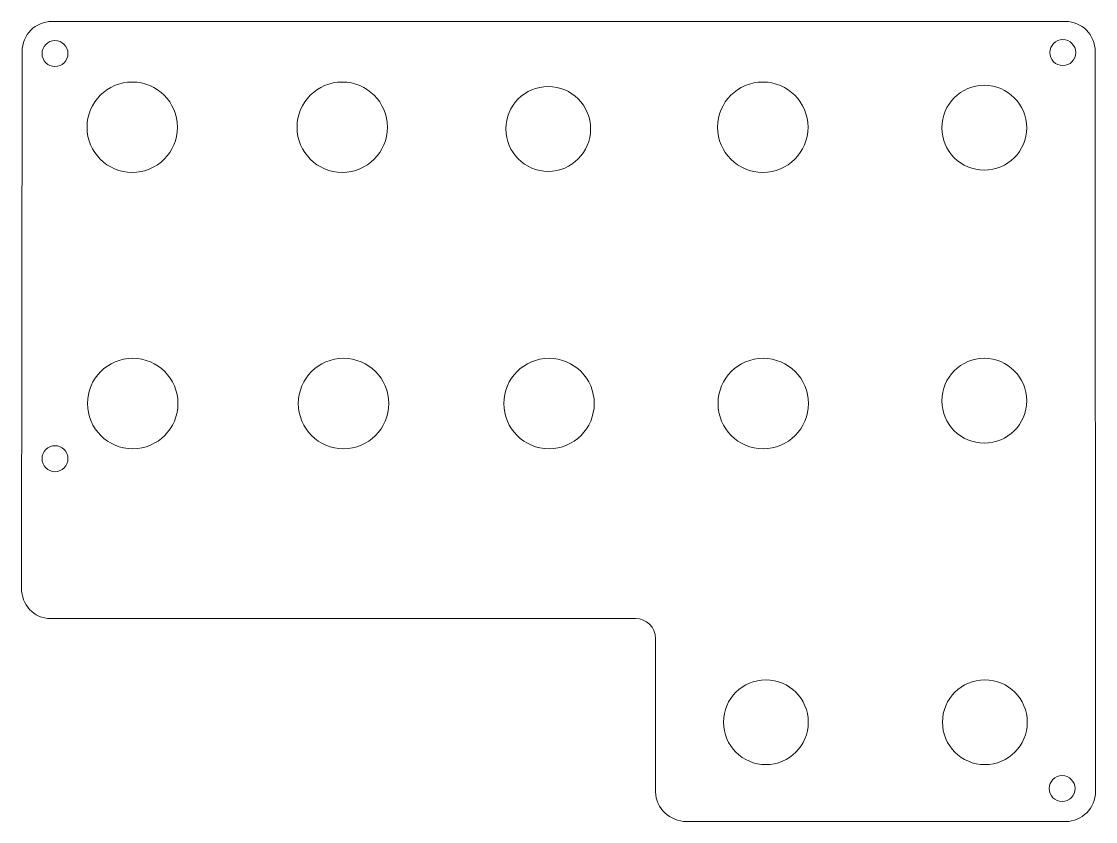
# Model space of a CAD drawing. Header units: millimetres. Extents: x 47 to 155, y 57 to 137.
import ezdxf

# ---------------------------------------------------------------- set-up
doc = ezdxf.new("R2010")
doc.units = ezdxf.units.MM
doc.header["$MEASUREMENT"] = 0
doc.layers.add('20', color=7, linetype='Continuous', lineweight=0)

msp = doc.modelspace()

# ---------------------------------------------------------------- linework, layer by layer
at = {"layer": '20', "color": 18, "lineweight": 0, "true_color": 0x000000}
for centre, radius in [((58.33, 126.66), 4.53), ((79.37, 126.66), 4.53), ((100.01, 126.49), 4.25), ((121.51, 126.66), 4.53), ((143.7, 126.61), 4.25), ((58.38, 98.97), 4.53), ((79.5, 98.97), 4.53), ((100.09, 98.97), 4.53), ((121.55, 98.97), 4.53), ((143.7, 99.25), 4.25), ((121.82, 67.03), 4.25), ((143.76, 67.03), 4.25)]:
    msp.add_circle(centre, radius, dxfattribs=at)
for points, knots in [([(47.29, 134.26), (47.29, 135.92), (48.63, 137.26), (50.29, 137.26), (50.29, 137.26), (151.82, 137.26), (151.82, 137.26), (153.47, 137.26), (154.82, 135.92), (154.82, 134.26), (154.82, 134.26), (154.85, 60.08), (154.85, 60.08), (154.85, 58.42), (153.5, 57.08), (151.85, 57.08), (151.85, 57.08), (113.87, 57.08), (113.87, 57.08), (112.22, 57.08), (110.77, 58.39), (110.77, 60.05), (110.77, 60.05), (110.77, 60.35), (110.77, 60.35), (110.77, 60.35), (110.75, 75.43), (110.75, 75.43), (110.75, 76.54), (109.86, 77.43), (108.75, 77.43), (108.75, 77.43), (108.79, 77.43), (108.79, 77.43), (108.79, 77.43), (50.14, 77.42), (50.14, 77.42), (50.14, 77.42), (50.14, 77.42), (50.14, 77.42), (48.45, 77.42), (47.23, 78.82), (47.23, 80.48), (47.23, 80.48), (47.29, 134.26), (47.29, 134.26)], [0, 0, 0, 0, 1, 1, 1, 2, 2, 2, 3, 3, 3, 4, 4, 4, 5, 5, 5, 6, 6, 6, 7, 7, 7, 8, 8, 8, 9, 9, 9, 10, 10, 10, 11, 11, 11, 12, 12, 12, 13, 13, 13, 14, 14, 14, 15, 15, 15, 15]), ([(49.29, 134.04), (49.29, 134.76), (49.87, 135.34), (50.59, 135.34), (51.31, 135.34), (51.89, 134.76), (51.89, 134.04), (51.89, 133.32), (51.31, 132.74), (50.59, 132.74), (49.87, 132.74), (49.29, 133.32), (49.29, 134.04), (49.29, 134.04), (49.29, 134.04), (49.29, 134.04)], [0, 0, 0, 0, 1, 1, 1, 2, 2, 2, 3, 3, 3, 4, 4, 4, 5, 5, 5, 5]), ([(150.27, 134.14), (150.27, 134.86), (150.85, 135.44), (151.57, 135.44), (152.28, 135.44), (152.87, 134.86), (152.87, 134.14), (152.87, 133.42), (152.28, 132.84), (151.57, 132.84), (150.85, 132.84), (150.27, 133.42), (150.27, 134.14), (150.27, 134.14), (150.27, 134.14), (150.27, 134.14)], [0, 0, 0, 0, 1, 1, 1, 2, 2, 2, 3, 3, 3, 4, 4, 4, 5, 5, 5, 5]), ([(49.29, 93.44), (49.29, 94.16), (49.87, 94.74), (50.59, 94.74), (51.31, 94.74), (51.89, 94.16), (51.89, 93.44), (51.89, 92.72), (51.31, 92.14), (50.59, 92.14), (49.87, 92.14), (49.29, 92.72), (49.29, 93.44), (49.29, 93.44), (49.29, 93.44), (49.29, 93.44)], [0, 0, 0, 0, 1, 1, 1, 2, 2, 2, 3, 3, 3, 4, 4, 4, 5, 5, 5, 5]), ([(150.2, 60.38), (150.2, 61.09), (150.78, 61.68), (151.5, 61.68), (152.21, 61.68), (152.8, 61.09), (152.8, 60.38), (152.8, 59.66), (152.21, 59.08), (151.5, 59.08), (150.78, 59.08), (150.2, 59.66), (150.2, 60.38), (150.2, 60.38), (150.2, 60.38), (150.2, 60.38)], [0, 0, 0, 0, 1, 1, 1, 2, 2, 2, 3, 3, 3, 4, 4, 4, 5, 5, 5, 5])]:
    msp.add_open_spline(points, degree=3, knots=knots, dxfattribs=at)

doc.saveas('drawing.dxf')
